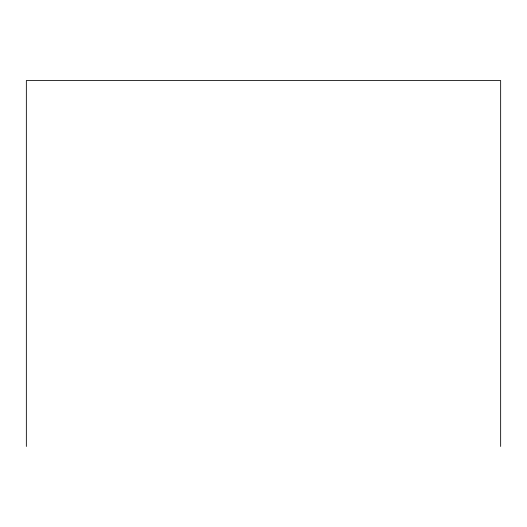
<?xml version="1.0" encoding="UTF-8"?>
<svg xmlns="http://www.w3.org/2000/svg" width="527" height="527" viewBox="0 0 527 527"><rect width="100%" height="100%" fill="white"/><g stroke="black" fill="none" stroke-linecap="round" stroke-linejoin="round"><path stroke-width="0.79" d="M500.65 446.468L500.65 80.532L26.35 80.532L26.35 446.468"/></g></svg>
